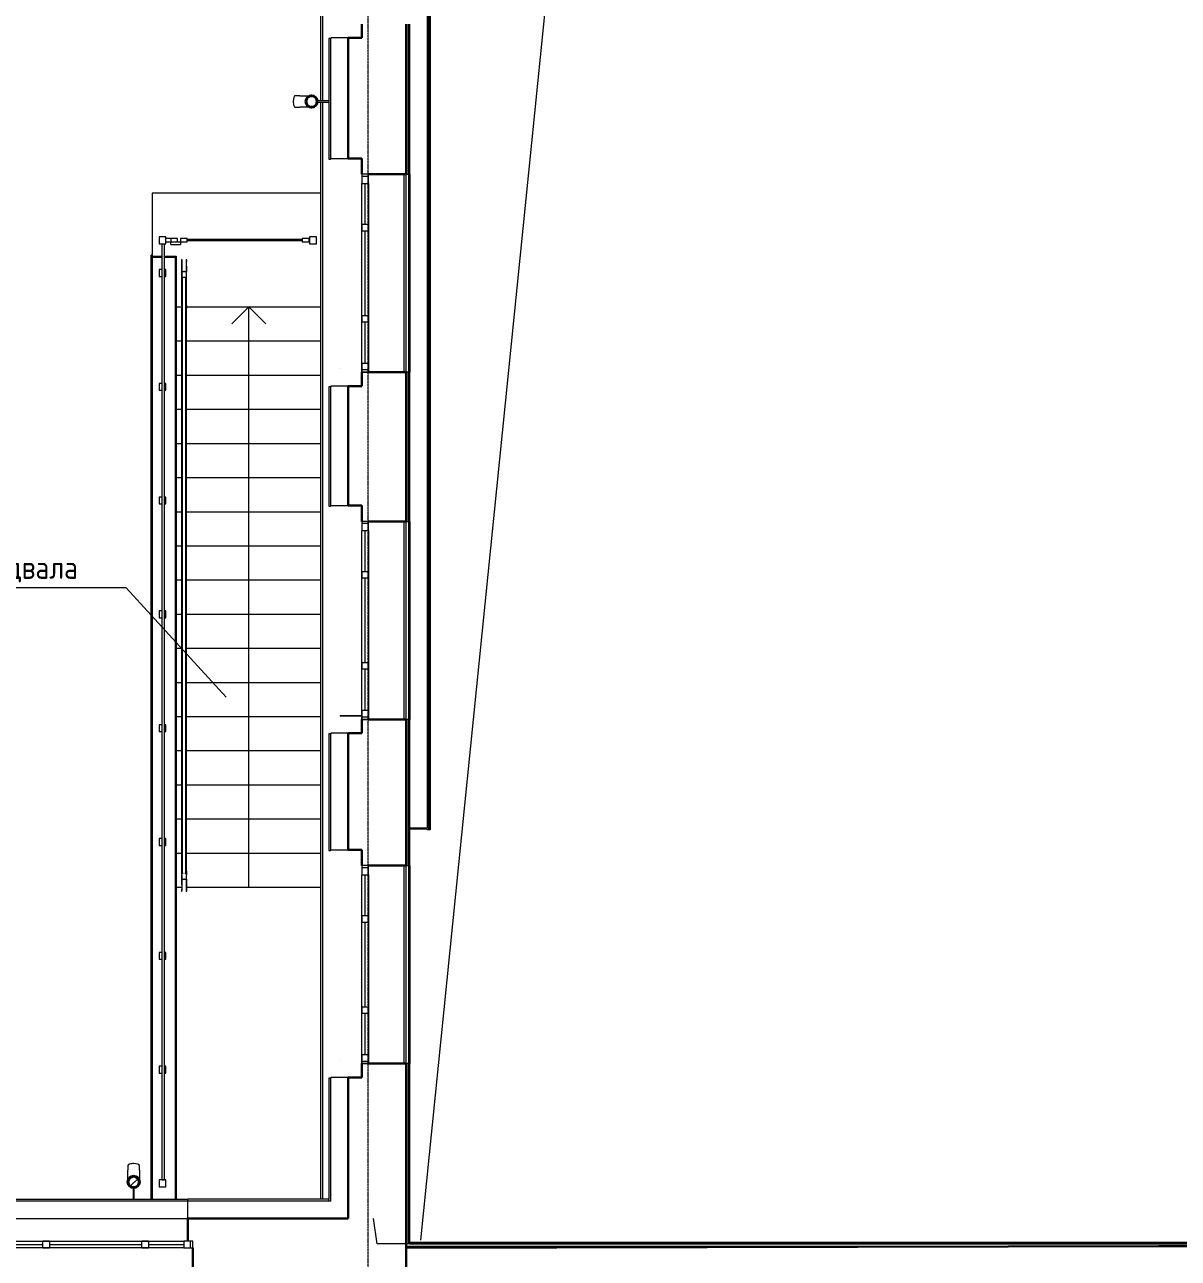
# Model space of a CAD drawing. Header units: millimetres. Extents: x -42533 to 645315, y 3457 to 82611.
# Drawn here: x 41780 to 51916, y 52737 to 63577 of the extents above; entities that cross this region are included whole.
import ezdxf

# ---------------------------------------------------------------- set-up
doc = ezdxf.new("R2010")
doc.units = ezdxf.units.MM
doc.linetypes.add('ADSK_Линия сетки', pattern=[25, 20, -2.5, 0, -2.5])
for name, color, linetype, lineweight in [('_ Окна', 7, 'Continuous', 9), ('Аннотация', 7, 'Continuous', 18), ('Лестницы', 7, 'Continuous', 9), ('Обобщенные модели', 7, 'Continuous', 18), ('Ограждение', 7, 'Continuous', 9), ('Окна', 7, 'Continuous', 9), ('Оси', 253, 'Continuous', 9), ('Перекрытие', 7, 'Continuous', 18), ('Стены внутренние', 7, 'Continuous', 18), ('Стены наружные', 7, 'Continuous', 18), ('Стены несущие', 7, 'Continuous', 30), ('Стены отделка', 7, 'Continuous', 30), ('Стены штриховка', 7, 'Continuous', 9), ('Стрелки вверх', 7, 'Continuous', 18), ('ШТРИХОВКА', 252, 'Continuous', 15)]:
    doc.layers.add(name, color=color, linetype=linetype, lineweight=lineweight)
doc.layers.add('Линии', color=7, linetype='Continuous', lineweight=9, true_color=0x00a600)
doc.styles.add('GOST Common_6', font='GOST_Common.ttf', dxfattribs={"width": 0.9, "height": 125})

# ---------------------------------------------------------------- blocks, each defined once
blk = doc.blocks.new('1 этаж')
at = {"layer": 'Обобщенные модели', "lineweight": 9}
h = blk.add_hatch(dxfattribs=at)
h.set_pattern_fill('FP_22', color=8, angle=90, style=0, pattern_type=2)
h.set_pattern_definition([(45, (557.2, 188.9), (-106.066, 106.066), [])])
h.paths.add_polyline_path([(18120.723, 30566.638), (18140.772, 30576.293), (18154.646, 30593.69), (18159.597, 30615.384), (18154.646, 30637.079), (18140.772, 30654.476), (18120.723, 30664.131), (18098.438, 30664.115), (18078.423, 30654.476), (18064.549, 30637.079), (18059.597, 30615.384), (18065.335, 30592.704), (18078.423, 30576.293), (18098.471, 30566.638)])
h = blk.add_hatch(dxfattribs=at)
h.set_pattern_fill('FP_27', color=8, style=0, pattern_type=2)
h.set_pattern_definition([(45, (557.2, 188.9), (-106.066, 106.066), [])])
h.paths.add_polyline_path([(16546.102, 21071.427), (16567.796, 21076.378), (16585.193, 21090.252), (16594.848, 21110.301), (16594.848, 21132.553), (16585.193, 21152.601), (16567.796, 21166.475), (16546.102, 21171.427), (16523.421, 21165.689), (16507.01, 21152.601), (16497.355, 21132.553), (16498.478, 21107.97), (16507.01, 21090.252), (16524.407, 21076.378), (16538.637, 21073.13)])
at = {"layer": '_ Окна', "color": 8, "lineweight": 18}
for p, q in [((18609.597, 29976.427), (18549.597, 29976.427)), ((18549.597, 29976.427), (18549.597, 29896.427)), ((18609.597, 29896.427), (18609.597, 29976.427)), ((18549.597, 29896.427), (18609.597, 29896.427)), ((18549.597, 29536.427), (18609.597, 29536.427)), ((18549.597, 29476.427), (18549.597, 29536.427)), ((18609.597, 29536.427), (18609.597, 29476.427)), ((18609.597, 29476.427), (18549.597, 29476.427)), ((18549.597, 28736.427), (18609.597, 28736.427)), ((18549.597, 28676.427), (18549.597, 28736.427)), ((18609.597, 28736.427), (18609.597, 28676.427)), ((18609.597, 28676.427), (18549.597, 28676.427)), ((18549.597, 28316.427), (18609.597, 28316.427)), ((18549.597, 28236.427), (18549.597, 28316.427)), ((18609.597, 28316.427), (18609.597, 28236.427)), ((18609.597, 28236.427), (18549.597, 28236.427)), ((18609.597, 26926.427), (18549.597, 26926.427)), ((18549.597, 26926.427), (18549.597, 26846.427)), ((18609.597, 26846.427), (18609.597, 26926.427)), ((18549.597, 26846.427), (18609.597, 26846.427)), ((18549.597, 26486.427), (18609.597, 26486.427)), ((18549.597, 26426.427), (18549.597, 26486.427)), ((18609.597, 26486.427), (18609.597, 26426.427)), ((18609.597, 26426.427), (18549.597, 26426.427)), ((18549.597, 25686.427), (18609.597, 25686.427)), ((18549.597, 25626.427), (18549.597, 25686.427)), ((18609.597, 25626.427), (18549.597, 25626.427)), ((18609.597, 25686.427), (18609.597, 25626.427)), ((18549.597, 25266.427), (18609.597, 25266.427)), ((18549.597, 25186.427), (18549.597, 25266.427)), ((18609.597, 25266.427), (18609.597, 25186.427)), ((18609.597, 25186.427), (18549.597, 25186.427)), ((18609.597, 23901.467), (18549.597, 23901.467)), ((18549.597, 23901.467), (18549.597, 23821.467)), ((18609.597, 23821.467), (18609.597, 23901.467)), ((18549.597, 23821.467), (18609.597, 23821.467)), ((18549.597, 23461.467), (18609.597, 23461.467)), ((18549.597, 23401.467), (18549.597, 23461.467)), ((18609.597, 23461.467), (18609.597, 23401.467)), ((18609.597, 23401.467), (18549.597, 23401.467)), ((18549.597, 22661.467), (18609.597, 22661.467)), ((18549.597, 22601.467), (18549.597, 22661.467)), ((18609.597, 22661.467), (18609.597, 22601.467)), ((18609.597, 22601.467), (18549.597, 22601.467)), ((18549.597, 22241.467), (18609.597, 22241.467)), ((18549.597, 22161.467), (18549.597, 22241.467)), ((18609.597, 22241.467), (18609.597, 22161.467)), ((18609.597, 22161.467), (18549.597, 22161.467)), ((15746.731, 20541.427), (15746.731, 20601.427)), ((15746.731, 20601.427), (15806.731, 20601.427)), ((15806.731, 20601.427), (15806.731, 20541.427)), ((16616.731, 20541.427), (16616.731, 20601.427)), ((16616.731, 20601.427), (16676.731, 20601.427)), ((16676.731, 20601.427), (16676.731, 20541.427)), ((16986.731, 20601.427), (16986.731, 20541.427)), ((17066.731, 20601.427), (16986.731, 20601.427)), ((17066.731, 20541.427), (17066.731, 20601.427)), ((15806.731, 20541.427), (15746.731, 20541.427)), ((16676.731, 20541.427), (16616.731, 20541.427)), ((16986.731, 20541.427), (17066.731, 20541.427))]:
    blk.add_line(p, q, dxfattribs=at)
at = {"layer": '_ Окна', "color": 8}
for p, q in [((18609.597, 29956.427), (18549.597, 29956.427)), ((18579.597, 29536.427), (18579.597, 29896.427)), ((18579.597, 28736.427), (18579.597, 29476.427)), ((18579.597, 28316.427), (18579.597, 28676.427)), ((18609.597, 28256.427), (18549.597, 28256.427)), ((18609.597, 26906.427), (18549.597, 26906.427)), ((18579.597, 26486.427), (18579.597, 26846.427)), ((18579.597, 25686.427), (18579.597, 26426.427)), ((18579.597, 25266.427), (18579.597, 25626.427)), ((18609.597, 25206.427), (18549.597, 25206.427)), ((18609.597, 23881.467), (18549.597, 23881.467)), ((18579.597, 23461.467), (18579.597, 23821.467)), ((18579.597, 22661.467), (18579.597, 23401.467)), ((18579.597, 22241.467), (18579.597, 22601.467)), ((18609.597, 22181.467), (18549.597, 22181.467)), ((17046.731, 20541.427), (17046.731, 20601.427)), ((15436.731, 20571.427), (15746.731, 20571.427)), ((15806.731, 20571.427), (16616.731, 20571.427)), ((16676.731, 20571.427), (16986.731, 20571.427))]:
    blk.add_line(p, q, dxfattribs=at)
at = {"layer": 'Аннотация', "color": 8, "lineweight": 9}
for p, q in [((16078.507, 26342.176), (15149.49, 26342.176)), ((16478.895, 26342.176), (16078.507, 26342.176)), ((17358.553, 25381.123), (16478.895, 26342.176))]:
    blk.add_line(p, q, dxfattribs=at)
at = {"layer": 'Лестницы', "color": 8}
for p, q in [((16919.597, 28811.427), (16969.978, 28811.427)), ((17009.217, 28811.427), (18189.597, 28811.427)), ((16919.597, 28511.427), (16969.597, 28511.427)), ((16919.597, 28511.427), (16969.597, 28511.427)), ((17009.597, 28511.427), (18189.597, 28511.427)), ((17009.597, 28511.427), (18189.597, 28511.427)), ((16919.597, 28211.427), (16969.597, 28211.427)), ((16919.597, 28211.427), (16969.597, 28211.427)), ((17009.597, 28211.427), (18189.597, 28211.427)), ((17009.597, 28211.427), (18189.597, 28211.427)), ((16919.597, 27911.427), (16969.597, 27911.427)), ((16919.597, 27911.427), (16969.597, 27911.427)), ((17009.597, 27911.427), (18189.597, 27911.427)), ((17009.597, 27911.427), (18189.597, 27911.427)), ((16919.597, 27611.427), (16969.597, 27611.427)), ((16919.597, 27611.427), (16969.597, 27611.427)), ((17009.597, 27611.427), (18189.597, 27611.427)), ((17009.597, 27611.427), (18189.597, 27611.427)), ((16919.597, 27311.427), (16969.597, 27311.427)), ((16919.597, 27311.427), (16969.597, 27311.427)), ((17009.597, 27311.427), (18189.597, 27311.427)), ((17009.597, 27311.427), (18189.597, 27311.427)), ((16919.597, 27011.427), (16969.597, 27011.427)), ((16919.597, 27011.427), (16969.597, 27011.427)), ((17009.597, 27011.427), (18189.597, 27011.427)), ((17009.597, 27011.427), (18189.597, 27011.427)), ((16919.597, 26711.427), (16969.597, 26711.427)), ((16919.597, 26711.427), (16969.597, 26711.427)), ((17009.597, 26711.427), (18189.597, 26711.427)), ((17009.597, 26711.427), (18189.597, 26711.427)), ((16919.597, 26411.427), (16969.597, 26411.427)), ((16919.597, 26411.427), (16969.597, 26411.427)), ((17009.597, 26411.427), (18189.597, 26411.427)), ((17009.597, 26411.427), (18189.597, 26411.427)), ((16919.597, 26111.427), (16969.597, 26111.427)), ((16919.597, 26111.427), (16969.597, 26111.427)), ((17009.597, 26111.427), (18189.597, 26111.427)), ((17009.597, 26111.427), (18189.597, 26111.427)), ((16919.597, 25811.427), (16969.597, 25811.427)), ((16919.597, 25811.427), (16969.597, 25811.427)), ((17009.597, 25811.427), (18189.597, 25811.427)), ((17009.597, 25811.427), (18189.597, 25811.427)), ((16919.597, 25511.427), (16969.597, 25511.427)), ((16919.597, 25511.427), (16969.597, 25511.427)), ((17009.597, 25511.427), (18189.597, 25511.427)), ((17009.597, 25511.427), (18189.597, 25511.427)), ((16919.597, 25211.427), (16969.597, 25211.427)), ((16919.597, 25211.427), (16969.597, 25211.427)), ((17009.597, 25211.427), (18189.597, 25211.427)), ((17009.597, 25211.427), (18189.597, 25211.427)), ((16919.597, 24911.427), (16969.597, 24911.427)), ((16919.597, 24911.427), (16969.597, 24911.427)), ((17009.597, 24911.427), (18189.597, 24911.427)), ((17009.597, 24911.427), (18189.597, 24911.427)), ((16919.597, 24611.427), (16969.597, 24611.427)), ((16919.597, 24611.427), (16969.597, 24611.427)), ((17009.597, 24611.427), (18189.597, 24611.427)), ((17009.597, 24611.427), (18189.597, 24611.427)), ((16919.597, 24311.427), (16969.597, 24311.427)), ((16919.597, 24311.427), (16969.597, 24311.427)), ((17009.597, 24311.427), (18189.597, 24311.427)), ((17009.597, 24311.427), (18189.597, 24311.427)), ((16919.597, 24011.427), (16969.597, 24011.427)), ((16919.597, 24011.427), (16969.597, 24011.427)), ((17009.597, 24011.427), (18189.597, 24011.427)), ((17009.597, 24011.427), (18189.597, 24011.427)), ((16919.597, 23711.427), (16969.626, 23711.427)), ((16919.597, 23711.427), (16969.626, 23711.427)), ((17009.567, 23711.427), (18189.597, 23711.427)), ((17009.567, 23711.427), (18189.597, 23711.427))]:
    blk.add_line(p, q, dxfattribs=at)
at = {"layer": 'Линии', "color": 8}
blk.add_line((19067.998, 20608.845), (21076.787, 40466.788), dxfattribs=at)
at = {"layer": 'Обобщенные модели', "color": 8}
for p, q in [((18005.95, 30665.384), (17963.446, 30665.384)), ((18259.597, 30620.384), (18160.456, 30620.384)), ((18160.456, 30610.384), (18259.597, 30610.384)), ((17963.446, 30565.384), (18005.95, 30565.384)), ((16496.102, 21267.578), (16496.102, 21225.074)), ((16596.102, 21225.074), (16596.102, 21267.578)), ((16541.102, 21070.568), (16541.102, 20971.427)), ((16551.102, 20971.427), (16551.102, 21070.568))]:
    blk.add_line(p, q, dxfattribs=at)
at = {"layer": 'Обобщенные модели', "color": 8, "flags": 128}
for points in [[(18005.95, 30665.384), (18011.618, 30665.384), (18017.202, 30665.384), (18022.695, 30665.384), (18028.086, 30665.384), (18033.368, 30665.384), (18038.532, 30665.384), (18043.569, 30665.384), (18048.472, 30665.384), (18053.234, 30665.384), (18057.845, 30665.384), (18062.299, 30665.384), (18066.589, 30665.384), (18070.707, 30665.384), (18074.648, 30665.384), (18078.405, 30665.384), (18081.972, 30665.384), (18085.343, 30665.384), (18088.512, 30665.384), (18091.476, 30665.384), (18094.228, 30665.384), (18096.581, 30665.384)], [(18096.581, 30565.384), (18095.31, 30565.384), (18092.647, 30565.384), (18089.77, 30565.384), (18086.686, 30565.384), (18083.398, 30565.384), (18079.912, 30565.384), (18076.233, 30565.384), (18072.368, 30565.384), (18068.323, 30565.384), (18064.103, 30565.384), (18059.717, 30565.384), (18055.17, 30565.384), (18050.47, 30565.384), (18045.625, 30565.384), (18040.643, 30565.384), (18035.53, 30565.384), (18030.297, 30565.384), (18024.95, 30565.384), (18019.498, 30565.384), (18013.951, 30565.384), (18008.317, 30565.384), (18005.95, 30565.384)], [(16496.102, 21134.444), (16496.102, 21135.714), (16496.102, 21138.378), (16496.102, 21141.254), (16496.102, 21144.338), (16496.102, 21147.626), (16496.102, 21151.112), (16496.102, 21154.791), (16496.102, 21158.656), (16496.102, 21162.701), (16496.102, 21166.921), (16496.102, 21171.307), (16496.102, 21175.854), (16496.102, 21180.554), (16496.102, 21185.399), (16496.102, 21190.381), (16496.102, 21195.494), (16496.102, 21200.727), (16496.102, 21206.074), (16496.102, 21211.526), (16496.102, 21217.073), (16496.102, 21222.707), (16496.102, 21225.074)], [(16596.102, 21225.074), (16596.102, 21219.406), (16596.102, 21213.822), (16596.102, 21208.33), (16596.102, 21202.938), (16596.102, 21197.656), (16596.102, 21192.492), (16596.102, 21187.455), (16596.102, 21182.552), (16596.102, 21177.791), (16596.102, 21173.179), (16596.102, 21168.725), (16596.102, 21164.436), (16596.102, 21160.317), (16596.102, 21156.376), (16596.102, 21152.619), (16596.102, 21149.053), (16596.102, 21145.682), (16596.102, 21142.512), (16596.102, 21139.548), (16596.102, 21136.796), (16596.102, 21134.444)]]:
    blk.add_lwpolyline(points, dxfattribs=at)
at = {"layer": 'Обобщенные модели', "color": 8}
for centre, start, end in [((18109.597, 30615.384), 0, 180), ((18109.597, 30615.384), 180, 0), ((16546.102, 21121.427), 90, 270), ((16546.102, 21121.427), 270, 90)]:
    blk.add_arc(centre, 52, start, end, dxfattribs=at)
at = {"layer": 'Обобщенные модели', "color": 8, "lineweight": 40}
for centre, start, end in [((18109.597, 30615.384), 0, 180), ((18109.597, 30615.384), 180, 0), ((16546.102, 21121.427), 90, 270), ((16546.102, 21121.427), 270, 90)]:
    blk.add_arc(centre, 50, start, end, dxfattribs=at)
at = {"layer": 'Обобщенные модели', "color": 8}
for centre, major_axis, start_param, end_param in [((17963.446, 30615.384), (0, -50), 3.141592654, 4.71238898), ((17963.446, 30615.384), (0, -50), 4.71238898, 6.283185307), ((16546.102, 21267.578), (-50, 0), 4.71238898, 6.283185307), ((16546.102, 21267.578), (-50, 0), 3.141592654, 4.71238898)]:
    blk.add_ellipse(centre, major_axis=major_axis, ratio=0.309016994, start_param=start_param, end_param=end_param, dxfattribs=at)
at = {"layer": 'Ограждение', "color": 8}
for p, q in [((16829.597, 29425.077), (16769.597, 29425.077)), ((16769.597, 29425.077), (16769.597, 29365.077)), ((16829.597, 29365.077), (16829.597, 29425.077)), ((16829.597, 29382.615), (16829.597, 29412.615)), ((16872.115, 29412.615), (16829.597, 29412.615)), ((16829.597, 29382.615), (16872.115, 29382.615)), ((16872.115, 29412.615), (16872.115, 29382.615)), ((16932.115, 29412.615), (16872.115, 29412.615)), ((16872.115, 29412.615), (16872.115, 29382.615)), ((16872.115, 29359.445), (16872.115, 29382.615)), ((16872.115, 29382.615), (16932.115, 29382.615)), ((16932.115, 29382.615), (16932.115, 29412.615)), ((16932.115, 29382.732), (16957.115, 29382.732)), ((17017.115, 29412.615), (16957.115, 29412.615)), ((16957.115, 29412.615), (16957.115, 29382.615)), ((16957.115, 29382.615), (16957.115, 29359.445)), ((16957.115, 29382.615), (17017.115, 29382.615)), ((17017.115, 29382.615), (17017.115, 29412.615)), ((17017.115, 29406.143), (18027.115, 29406.143)), ((17017.115, 29390.143), (17017.115, 29406.143)), ((18027.115, 29390.143), (17017.115, 29390.143)), ((18087.115, 29412.615), (18027.115, 29412.615)), ((18027.115, 29412.615), (18027.115, 29382.615)), ((18027.115, 29390.143), (18027.115, 29406.143)), ((18027.115, 29382.615), (18087.115, 29382.615)), ((18087.115, 29382.615), (18087.115, 29412.615)), ((18152.115, 29425.077), (18092.115, 29425.077)), ((18092.115, 29425.077), (18092.115, 29365.077)), ((18152.115, 29365.077), (18152.115, 29425.077)), ((16769.597, 29365.077), (16829.597, 29365.077)), ((16797.99, 21138.808), (16797.99, 29365.077)), ((16797.99, 29365.077), (16813.99, 29365.077)), ((16813.99, 29365.077), (16813.99, 21138.808)), ((16872.115, 29359.445), (16957.115, 29359.445)), ((18092.115, 29365.077), (18152.115, 29365.077)), ((16797.99, 29138.808), (16769.597, 29138.808)), ((16769.597, 29138.808), (16769.597, 29078.808)), ((16769.597, 29078.808), (16797.99, 29078.808)), ((16829.597, 29138.808), (16813.99, 29138.808)), ((16813.99, 29078.808), (16829.597, 29078.808)), ((16829.597, 29078.808), (16829.597, 29138.808)), ((16969.597, 29131.427), (16969.597, 29121.427)), ((16969.597, 29121.427), (16969.597, 29131.427)), ((16969.597, 29121.427), (16969.597, 29071.427)), ((16969.597, 29121.427), (17009.597, 29121.427)), ((16969.597, 28823.437), (16969.597, 29121.427)), ((16969.597, 29071.427), (16969.597, 28823.437)), ((16974.597, 29071.427), (17004.597, 29071.427)), ((16974.597, 28811.427), (16974.597, 29071.427)), ((16991.934, 29121.427), (16987.261, 29121.427)), ((16987.261, 29121.427), (16989.597, 29121.427)), ((16989.597, 29121.427), (16991.934, 29121.427)), ((17004.597, 28811.427), (17004.597, 29071.427)), ((17009.597, 29121.427), (17009.597, 29131.427)), ((17009.597, 29121.427), (17009.597, 29131.427)), ((17009.597, 29071.427), (17009.597, 29121.427)), ((17009.597, 28823.437), (17009.597, 29121.427)), ((17009.597, 28823.437), (17009.597, 29071.427)), ((16969.597, 28823.437), (16969.597, 28800.727)), ((16969.597, 28823.437), (16969.597, 28809.746)), ((16969.597, 28809.811), (16969.597, 23851.21)), ((16969.597, 23842.126), (16969.597, 28800.727)), ((16974.597, 23831.427), (16974.597, 28811.427)), ((17004.597, 23831.427), (17004.597, 28811.427)), ((17009.597, 28823.437), (17009.597, 28800.727)), ((17009.597, 28823.437), (17009.597, 28809.746)), ((17009.597, 23851.21), (17009.597, 28809.811)), ((17009.597, 23842.126), (17009.597, 28800.727)), ((16797.99, 28138.808), (16769.597, 28138.808)), ((16769.597, 28138.808), (16769.597, 28078.808)), ((16769.597, 28078.808), (16797.99, 28078.808)), ((16829.597, 28138.808), (16813.99, 28138.808)), ((16813.99, 28078.808), (16829.597, 28078.808)), ((16829.597, 28078.808), (16829.597, 28138.808)), ((16797.99, 27138.808), (16769.597, 27138.808)), ((16769.597, 27138.808), (16769.597, 27078.808)), ((16829.597, 27138.808), (16813.99, 27138.808)), ((16829.597, 27078.808), (16829.597, 27138.808)), ((16769.597, 27078.808), (16797.99, 27078.808)), ((16813.99, 27078.808), (16829.597, 27078.808)), ((16797.99, 26138.808), (16769.597, 26138.808)), ((16769.597, 26138.808), (16769.597, 26078.808)), ((16829.597, 26138.808), (16813.99, 26138.808)), ((16829.597, 26078.808), (16829.597, 26138.808)), ((16769.597, 26078.808), (16797.99, 26078.808)), ((16813.99, 26078.808), (16829.597, 26078.808)), ((16797.99, 25138.808), (16769.597, 25138.808)), ((16769.597, 25138.808), (16769.597, 25078.808)), ((16769.597, 25078.808), (16797.99, 25078.808)), ((16829.597, 25138.808), (16813.99, 25138.808)), ((16813.99, 25078.808), (16829.597, 25078.808)), ((16829.597, 25078.808), (16829.597, 25138.808)), ((16797.99, 24138.808), (16769.597, 24138.808)), ((16769.597, 24138.808), (16769.597, 24078.808)), ((16769.597, 24078.808), (16797.99, 24078.808)), ((16829.597, 24138.808), (16813.99, 24138.808)), ((16813.99, 24078.808), (16829.597, 24078.808)), ((16829.597, 24078.808), (16829.597, 24138.808)), ((16969.597, 23819.417), (16969.597, 23842.126)), ((16969.597, 23819.417), (16969.597, 23781.427)), ((16969.597, 23781.427), (16969.597, 23819.417)), ((16969.597, 23781.427), (17009.597, 23781.427)), ((16969.597, 23781.427), (16969.597, 23771.427)), ((16969.597, 23771.427), (16969.597, 23781.427)), ((16982.073, 23831.427), (16974.597, 23831.427)), ((16987.261, 23781.427), (16991.934, 23781.427)), ((16989.597, 23781.427), (16987.261, 23781.427)), ((16991.934, 23781.427), (16989.597, 23781.427)), ((17004.597, 23831.427), (16996.86, 23831.427)), ((17009.597, 23819.417), (17009.597, 23842.126)), ((17009.597, 23781.427), (17009.597, 23819.417)), ((17009.597, 23781.427), (17009.597, 23819.417)), ((17009.597, 23771.427), (17009.597, 23781.427)), ((17009.597, 23771.427), (17009.597, 23781.427)), ((16797.99, 23138.808), (16769.597, 23138.808)), ((16769.597, 23138.808), (16769.597, 23078.808)), ((16829.597, 23138.808), (16813.99, 23138.808)), ((16829.597, 23078.808), (16829.597, 23138.808)), ((16769.597, 23078.808), (16797.99, 23078.808)), ((16813.99, 23078.808), (16829.597, 23078.808)), ((16797.99, 22138.808), (16769.597, 22138.808)), ((16769.597, 22138.808), (16769.597, 22078.808)), ((16829.597, 22138.808), (16813.99, 22138.808)), ((16829.597, 22078.808), (16829.597, 22138.808)), ((16769.597, 22078.808), (16797.99, 22078.808)), ((16813.99, 22078.808), (16829.597, 22078.808)), ((16829.597, 21138.808), (16769.597, 21138.808)), ((16769.597, 21138.808), (16769.597, 21078.808)), ((16797.99, 21138.808), (16813.99, 21138.808)), ((16829.597, 21078.808), (16829.597, 21138.808)), ((16769.597, 21078.808), (16829.597, 21078.808))]:
    blk.add_line(p, q, dxfattribs=at)
at = {"layer": 'Ограждение', "color": 8, "flags": 128}
for points in [[(16969.597, 29221.427), (16969.613, 29222.227), (16969.661, 29223.025), (16969.741, 29223.821), (16969.853, 29224.613), (16969.996, 29225.4), (16970.171, 29226.181), (16970.376, 29226.954), (16970.613, 29227.718), (16970.879, 29228.472), (16971.176, 29229.215), (16971.502, 29229.946), (16971.858, 29230.662)], [(16969.597, 29221.427), (16969.597, 29221.347), (16969.597, 29221.107), (16969.597, 29220.708), (16969.597, 29220.149), (16969.597, 29219.433), (16969.597, 29218.561), (16969.597, 29217.532), (16969.597, 29216.35), (16969.597, 29215.016), (16969.597, 29213.533), (16969.597, 29211.902), (16969.597, 29210.126), (16969.597, 29208.209), (16969.597, 29206.152), (16969.597, 29203.96), (16969.597, 29201.636), (16969.597, 29199.184), (16969.597, 29196.607), (16969.597, 29193.91), (16969.597, 29191.097), (16969.597, 29188.173), (16969.597, 29185.142), (16969.597, 29182.009), (16969.597, 29178.779), (16969.597, 29175.457), (16969.597, 29172.049), (16969.597, 29168.56), (16969.597, 29164.995), (16969.597, 29161.361), (16969.597, 29157.663), (16969.597, 29153.906), (16969.597, 29150.098), (16969.597, 29146.244), (16969.597, 29142.351), (16969.597, 29138.423), (16969.597, 29134.469), (16969.597, 29130.494), (16969.597, 29126.504), (16969.597, 29122.506), (16969.597, 29121.427)], [(16969.597, 29121.427), (16969.597, 29125.426), (16969.597, 29129.418), (16969.597, 29133.398), (16969.597, 29137.359), (16969.597, 29141.294), (16969.597, 29145.197), (16969.597, 29149.062), (16969.597, 29152.883), (16969.597, 29156.654), (16969.597, 29160.369), (16969.597, 29164.021), (16969.597, 29167.605), (16969.597, 29171.115), (16969.597, 29174.545), (16969.597, 29177.891), (16969.597, 29181.146), (16969.597, 29184.306), (16969.597, 29187.365), (16969.597, 29190.319), (16969.597, 29193.162), (16969.597, 29195.891), (16969.597, 29198.501), (16969.597, 29200.987), (16969.597, 29203.346), (16969.597, 29205.574), (16969.597, 29207.667), (16969.597, 29209.623), (16969.597, 29211.437), (16969.597, 29213.107), (16969.597, 29214.631), (16969.597, 29216.005), (16969.597, 29217.228), (16969.597, 29218.298), (16969.597, 29219.213), (16969.597, 29219.972), (16969.597, 29220.573), (16969.597, 29221.015), (16969.597, 29221.298), (16969.597, 29221.421), (16969.597, 29221.427)], [(17007.599, 29230.14), (17007.933, 29229.414), (17008.238, 29228.674), (17008.513, 29227.923), (17008.758, 29227.161)], [(17009.306, 29224.826), (17009.427, 29224.035), (17009.515, 29223.24), (17009.572, 29222.442), (17009.596, 29221.643), (17009.597, 29221.427)], [(17009.597, 29121.427), (17009.597, 29125.426), (17009.597, 29129.418), (17009.597, 29133.398), (17009.597, 29137.359), (17009.597, 29141.294), (17009.597, 29145.197), (17009.597, 29149.062), (17009.597, 29152.883), (17009.597, 29156.654), (17009.597, 29160.369), (17009.597, 29164.021), (17009.597, 29167.605), (17009.597, 29171.115), (17009.597, 29174.545), (17009.597, 29177.891), (17009.597, 29181.146), (17009.597, 29184.306), (17009.597, 29187.365), (17009.597, 29190.319), (17009.597, 29193.162), (17009.597, 29195.891), (17009.597, 29198.501), (17009.597, 29200.987), (17009.597, 29203.346), (17009.597, 29205.574), (17009.597, 29207.667), (17009.597, 29209.623), (17009.597, 29211.437), (17009.597, 29213.107), (17009.597, 29214.631), (17009.597, 29216.005), (17009.597, 29217.228), (17009.597, 29218.298), (17009.597, 29219.213), (17009.597, 29219.972), (17009.597, 29220.573), (17009.597, 29221.015), (17009.597, 29221.298), (17009.597, 29221.421), (17009.597, 29221.427)], [(17009.597, 29221.427), (17009.597, 29221.347), (17009.597, 29221.107), (17009.597, 29220.708), (17009.597, 29220.149), (17009.597, 29219.433), (17009.597, 29218.561), (17009.597, 29217.532), (17009.597, 29216.35), (17009.597, 29215.016), (17009.597, 29213.533), (17009.597, 29211.902), (17009.597, 29210.126), (17009.597, 29208.914)], [(17009.597, 29170.042), (17009.597, 29168.56), (17009.597, 29164.995), (17009.597, 29161.361), (17009.597, 29157.663), (17009.597, 29153.906), (17009.597, 29150.098), (17009.597, 29146.244), (17009.597, 29142.351), (17009.597, 29138.423), (17009.597, 29134.469), (17009.597, 29130.494), (17009.597, 29126.504), (17009.597, 29122.506)], [(16969.597, 28823.437), (16969.597, 28822.237), (16969.597, 28821.039), (16969.597, 28819.845), (16969.597, 28818.657), (16969.597, 28817.476), (16969.597, 28816.305), (16969.597, 28815.146), (16969.597, 28814), (16969.597, 28812.868), (16969.597, 28811.754), (16969.597, 28810.658), (16969.597, 28809.811)], [(16969.597, 28823.437), (16969.597, 28822.237), (16969.597, 28821.039), (16969.597, 28819.845), (16969.597, 28818.657), (16969.597, 28817.476), (16969.597, 28816.305)], [(16969.597, 28814), (16969.597, 28812.868), (16969.597, 28811.754), (16969.597, 28810.658), (16969.597, 28809.811)], [(17009.597, 28809.811), (17009.597, 28810.891), (17009.597, 28811.99), (17009.597, 28813.108), (17009.597, 28814.243), (17009.597, 28815.392), (17009.597, 28816.555), (17009.597, 28817.728), (17009.597, 28818.91), (17009.597, 28820.1), (17009.597, 28821.295), (17009.597, 28822.493), (17009.597, 28823.437)], [(17009.597, 28816.555), (17009.597, 28817.728), (17009.597, 28818.91), (17009.597, 28820.1), (17009.597, 28821.295), (17009.597, 28822.493), (17009.597, 28823.437)], [(17009.597, 28809.811), (17009.597, 28810.891), (17009.597, 28811.99), (17009.597, 28813.108), (17009.597, 28814.243)], [(16969.597, 23819.417), (16969.597, 23822.216), (16969.597, 23825.011), (16969.597, 23827.797), (16969.597, 23830.569), (16969.597, 23833.324), (16969.597, 23836.056), (16969.597, 23838.762), (16969.597, 23841.437), (16969.597, 23844.076), (16969.597, 23846.676), (16969.597, 23849.233), (16969.597, 23851.21)], [(17009.597, 23851.21), (17009.597, 23848.691), (17009.597, 23846.125), (17009.597, 23843.516), (17009.597, 23840.868), (17009.597, 23838.187), (17009.597, 23835.475), (17009.597, 23832.737), (17009.597, 23829.979), (17009.597, 23827.203), (17009.597, 23824.415), (17009.597, 23821.619), (17009.597, 23819.417)], [(16969.597, 23781.427), (16969.597, 23777.428), (16969.597, 23773.435), (16969.597, 23769.456), (16969.597, 23765.495), (16969.597, 23761.56), (16969.597, 23757.656), (16969.597, 23753.791), (16969.597, 23749.97), (16969.597, 23746.199), (16969.597, 23742.485), (16969.597, 23738.833), (16969.597, 23735.249), (16969.597, 23731.739), (16969.597, 23728.308), (16969.597, 23724.963), (16969.597, 23721.707), (16969.597, 23718.547), (16969.597, 23715.488), (16969.597, 23712.535), (16969.597, 23709.691), (16969.597, 23706.962), (16969.597, 23704.353), (16969.597, 23701.867), (16969.597, 23699.508), (16969.597, 23697.28), (16969.597, 23695.186), (16969.597, 23693.231), (16969.597, 23691.417), (16969.597, 23689.746), (16969.597, 23688.223), (16969.597, 23686.848), (16969.597, 23685.625), (16969.597, 23684.555), (16969.597, 23683.64), (16969.597, 23682.882), (16969.597, 23682.281), (16969.597, 23681.839), (16969.597, 23681.556), (16969.597, 23681.433), (16969.597, 23681.427)], [(16969.597, 23732.811), (16969.597, 23734.294), (16969.597, 23737.859), (16969.597, 23741.493), (16969.597, 23745.191), (16969.597, 23748.947), (16969.597, 23752.755), (16969.597, 23756.609), (16969.597, 23760.503), (16969.597, 23764.43), (16969.597, 23768.384), (16969.597, 23772.36), (16969.597, 23776.349), (16969.597, 23780.347)], [(17009.597, 23681.427), (17009.597, 23681.507), (17009.597, 23681.747), (17009.597, 23682.146), (17009.597, 23682.704), (17009.597, 23683.42), (17009.597, 23684.293), (17009.597, 23685.321), (17009.597, 23686.503), (17009.597, 23687.837), (17009.597, 23689.321), (17009.597, 23690.952), (17009.597, 23692.727), (17009.597, 23694.645), (17009.597, 23696.701), (17009.597, 23698.893), (17009.597, 23701.217), (17009.597, 23703.669), (17009.597, 23706.246), (17009.597, 23708.943), (17009.597, 23711.756), (17009.597, 23714.68), (17009.597, 23717.712), (17009.597, 23720.845), (17009.597, 23724.075), (17009.597, 23727.397), (17009.597, 23730.805), (17009.597, 23734.294), (17009.597, 23737.859), (17009.597, 23741.493), (17009.597, 23745.191), (17009.597, 23748.947), (17009.597, 23752.755), (17009.597, 23756.609), (17009.597, 23760.503), (17009.597, 23764.43), (17009.597, 23768.384), (17009.597, 23772.36), (17009.597, 23776.349), (17009.597, 23780.347), (17009.597, 23781.427)], [(17009.597, 23781.427), (17009.597, 23777.428), (17009.597, 23773.435), (17009.597, 23769.456), (17009.597, 23765.495), (17009.597, 23761.56), (17009.597, 23757.656), (17009.597, 23753.791), (17009.597, 23749.97), (17009.597, 23746.199), (17009.597, 23742.485), (17009.597, 23738.833), (17009.597, 23735.249), (17009.597, 23731.739), (17009.597, 23728.308), (17009.597, 23724.963), (17009.597, 23721.707), (17009.597, 23718.547), (17009.597, 23715.488), (17009.597, 23712.535), (17009.597, 23709.691), (17009.597, 23706.962), (17009.597, 23704.353), (17009.597, 23701.867), (17009.597, 23699.508), (17009.597, 23697.28), (17009.597, 23695.186), (17009.597, 23693.231), (17009.597, 23691.417), (17009.597, 23689.746), (17009.597, 23688.223), (17009.597, 23686.848), (17009.597, 23685.625), (17009.597, 23684.555), (17009.597, 23683.64), (17009.597, 23682.882), (17009.597, 23682.281), (17009.597, 23681.839), (17009.597, 23681.556), (17009.597, 23681.433), (17009.597, 23681.427)], [(16969.597, 23681.427), (16969.597, 23681.507), (16969.597, 23681.747), (16969.597, 23682.146), (16969.597, 23682.704), (16969.597, 23683.42), (16969.597, 23684.293), (16969.597, 23685.321), (16969.597, 23686.503), (16969.597, 23687.837), (16969.597, 23689.321), (16969.597, 23690.952), (16969.597, 23692.727), (16969.597, 23693.94)], [(16969.888, 23678.027), (16969.768, 23678.818), (16969.68, 23679.613), (16969.623, 23680.411), (16969.599, 23681.211), (16969.597, 23681.427)], [(16971.595, 23672.713), (16971.261, 23673.44), (16970.957, 23674.18), (16970.682, 23674.931), (16970.437, 23675.692)], [(17009.597, 23681.427), (17009.581, 23680.627), (17009.533, 23679.828), (17009.454, 23679.033), (17009.342, 23678.24), (17009.199, 23677.453), (17009.024, 23676.673), (17008.819, 23675.9), (17008.582, 23675.135), (17008.315, 23674.381), (17008.019, 23673.638), (17007.692, 23672.908), (17007.337, 23672.191)]]:
    blk.add_lwpolyline(points, dxfattribs=at)
at = {"layer": 'Окна', "color": 8}
for p, q in [((18549.597, 29976.427), (18549.597, 29896.427)), ((18609.597, 29976.427), (18549.597, 29976.427)), ((18609.597, 29896.427), (18609.597, 29976.427)), ((18549.597, 29536.427), (18549.597, 29896.427)), ((18609.597, 29896.427), (18609.597, 29536.427)), ((18549.597, 29536.427), (18549.597, 29476.427)), ((18609.597, 29476.427), (18609.597, 29536.427)), ((18549.597, 28736.427), (18549.597, 29476.427)), ((18609.597, 29476.427), (18609.597, 28736.427)), ((18549.597, 28736.427), (18549.597, 28676.427)), ((18609.597, 28676.427), (18609.597, 28736.427)), ((18549.597, 28316.427), (18549.597, 28676.427)), ((18609.597, 28676.427), (18609.597, 28316.427)), ((18549.597, 28316.427), (18549.597, 28236.427)), ((18609.597, 28236.427), (18609.597, 28316.427)), ((18549.597, 28236.427), (18609.597, 28236.427)), ((18549.597, 26926.427), (18549.597, 26846.427)), ((18609.597, 26926.427), (18549.597, 26926.427)), ((18609.597, 26846.427), (18609.597, 26926.427)), ((18549.597, 26486.427), (18549.597, 26846.427)), ((18609.597, 26846.427), (18609.597, 26486.427)), ((18549.597, 26486.427), (18549.597, 26426.427)), ((18609.597, 26426.427), (18609.597, 26486.427)), ((18549.597, 25686.427), (18549.597, 26426.427)), ((18609.597, 26426.427), (18609.597, 25686.427)), ((18549.597, 25686.427), (18549.597, 25626.427)), ((18549.597, 25266.427), (18549.597, 25626.427)), ((18609.597, 25626.427), (18609.597, 25686.427)), ((18609.597, 25626.427), (18609.597, 25266.427)), ((18549.597, 25266.427), (18549.597, 25186.427)), ((18609.597, 25186.427), (18609.597, 25266.427)), ((18549.597, 25186.427), (18609.597, 25186.427)), ((18549.597, 23901.467), (18549.597, 23821.467)), ((18609.597, 23901.467), (18549.597, 23901.467)), ((18609.597, 23821.467), (18609.597, 23901.467)), ((18549.597, 23461.467), (18549.597, 23821.467)), ((18609.597, 23821.467), (18609.597, 23461.467)), ((18549.597, 23461.467), (18549.597, 23401.467)), ((18609.597, 23401.467), (18609.597, 23461.467)), ((18549.597, 22661.467), (18549.597, 23401.467)), ((18609.597, 23401.467), (18609.597, 22661.467)), ((18549.597, 22661.467), (18549.597, 22601.467)), ((18609.597, 22601.467), (18609.597, 22661.467)), ((18549.597, 22241.467), (18549.597, 22601.467)), ((18609.597, 22601.467), (18609.597, 22241.467)), ((18549.597, 22241.467), (18549.597, 22161.467)), ((18609.597, 22161.467), (18609.597, 22241.467)), ((18549.597, 22161.467), (18609.597, 22161.467)), ((15436.731, 20601.427), (15746.731, 20601.427)), ((15806.731, 20601.427), (15746.731, 20601.427)), ((15806.731, 20601.427), (16616.731, 20601.427)), ((16676.731, 20601.427), (16616.731, 20601.427)), ((16676.731, 20601.427), (16986.731, 20601.427)), ((17066.731, 20601.427), (16986.731, 20601.427)), ((17066.731, 20541.427), (17066.731, 20601.427)), ((15746.731, 20541.427), (15436.731, 20541.427)), ((15746.731, 20541.427), (15806.731, 20541.427)), ((16616.731, 20541.427), (15806.731, 20541.427)), ((16616.731, 20541.427), (16676.731, 20541.427)), ((16986.731, 20541.427), (16676.731, 20541.427)), ((16986.731, 20541.427), (17066.731, 20541.427))]:
    blk.add_line(p, q, dxfattribs=at)
at = {"layer": 'Оси', "color": 8, "linetype": 'ADSK_Линия сетки'}
blk.add_line((18606.766, -4162.595), (18606.766, 44411.9), dxfattribs=at)
at = {"layer": 'Перекрытие', "color": 8}
for p, q in [((18919.597, 29976.427), (18919.597, 28236.427)), ((18189.597, 29811.427), (16709.597, 29811.427)), ((16709.597, 29811.427), (16709.597, 29266.427)), ((16919.597, 28811.427), (16969.978, 28811.427)), ((17009.217, 28811.427), (18189.597, 28811.427)), ((18919.597, 26926.427), (18919.597, 25186.427)), ((18919.597, 23901.467), (18919.597, 22161.467)), ((19353.518, 20557.353), (19353.518, 20542.252)), ((20703.518, 20545.54), (20703.518, 20557.353)), ((21618.518, 20557.353), (21618.518, 20547.768)), ((22618.518, 20550.204), (22618.518, 20557.353))]:
    blk.add_line(p, q, dxfattribs=at)
at = {"layer": 'Стены внутренние', "color": 8}
for p, q in [((19139.597, 24215.22), (19139.597, 42826.076)), ((19151.597, 42826.076), (19151.597, 24215.22)), ((19126.67, 24232.22), (19126.67, 42800.22)), ((19138.67, 42800.22), (19138.67, 24215.22)), ((18939.597, 28236.427), (18939.597, 29976.427)), ((18959.597, 29976.427), (18959.597, 28236.427)), ((16709.597, 29246.427), (16797.99, 29246.427)), ((16813.99, 29246.427), (16909.597, 29246.427)), ((16909.597, 29246.427), (16909.597, 20971.427)), ((18359.597, 28265.756), (18359.597, 28266.427)), ((18919.597, 28236.427), (18919.597, 28235.756)), ((18939.597, 25186.427), (18939.597, 26926.427)), ((18959.597, 26926.427), (18959.597, 25186.427)), ((18549.597, 25216.427), (18359.597, 25216.427)), ((18359.597, 25215.812), (18359.597, 25216.427)), ((18549.597, 25215.812), (18359.597, 25215.812)), ((18919.597, 25186.427), (18919.597, 25185.812)), ((18971.597, 24232.22), (19126.67, 24232.22)), ((19126.67, 24220.22), (18971.597, 24220.22)), ((19126.67, 24215.22), (19126.67, 24220.22)), ((19138.67, 24215.22), (19126.67, 24215.22)), ((19151.597, 24215.22), (19139.597, 24215.22)), ((18939.597, 22161.467), (18939.597, 23901.467)), ((18959.597, 23901.467), (18959.597, 22161.467)), ((18359.597, 22190.651), (18359.597, 22191.467)), ((18919.597, 22161.467), (18919.597, 22160.651)), ((15401.731, 20801.427), (17021.731, 20801.427))]:
    blk.add_line(p, q, dxfattribs=at)
at = {"layer": 'Стены наружные', "color": 8}
for p, q in [((18189.597, 30620.107), (18189.597, 43232.711)), ((18209.597, 30620.036), (18209.597, 43232.782)), ((18189.597, 20971.427), (18189.597, 30610.662)), ((18209.597, 20971.427), (18209.597, 30610.733)), ((18971.597, 29976.427), (18971.597, 28236.427)), ((16699.597, 20971.427), (16699.597, 29266.427)), ((16709.597, 29266.427), (16699.597, 29266.427)), ((16709.597, 29266.427), (16709.597, 20971.427)), ((16709.597, 29256.427), (16797.99, 29256.427)), ((16813.99, 29256.427), (16919.597, 29256.427)), ((16909.597, 29246.427), (16919.597, 29246.427)), ((16919.597, 29256.427), (16919.597, 20971.427)), ((18971.597, 26926.427), (18971.597, 25186.427)), ((18971.597, 23901.467), (18971.597, 22161.467)), ((15401.731, 20971.427), (17021.731, 20971.427)), ((17021.731, 20951.427), (15401.731, 20951.427))]:
    blk.add_line(p, q, dxfattribs=at)
at = {"layer": 'Стены несущие', "color": 8}
for p, q in [((18549.597, 31295.897), (18549.597, 31175.553)), ((18939.597, 31296.427), (18939.597, 29976.427)), ((18549.597, 31175.553), (18429.597, 31175.553)), ((18429.597, 31175.553), (18429.597, 30115.384)), ((18429.597, 30115.384), (18549.597, 30115.384)), ((18549.597, 30115.384), (18549.597, 29976.427)), ((18609.597, 29976.427), (18939.597, 29976.427)), ((18549.597, 28236.427), (18549.597, 28235.756)), ((18549.597, 28235.756), (18549.597, 28115.384)), ((18939.597, 28236.427), (18609.597, 28236.427)), ((18939.597, 28236.427), (18939.597, 26926.427)), ((18549.597, 28115.384), (18429.597, 28115.384)), ((18429.597, 28115.384), (18429.597, 27065.532)), ((18429.597, 27065.532), (18549.597, 27065.532)), ((18549.597, 27065.532), (18549.597, 26926.427)), ((18609.597, 26926.427), (18939.597, 26926.427)), ((18549.597, 25186.427), (18549.597, 25185.812)), ((18549.597, 25185.812), (18549.597, 25065.532)), ((18939.597, 25186.427), (18609.597, 25186.427)), ((18939.597, 25186.427), (18939.597, 23901.467)), ((18549.597, 25065.532), (18429.597, 25065.532)), ((18429.597, 25065.532), (18429.597, 24040.467)), ((18429.597, 24040.467), (18549.597, 24040.467)), ((18549.597, 24040.467), (18549.597, 23901.467)), ((18609.597, 23901.467), (18939.597, 23901.467)), ((18549.597, 22161.467), (18549.597, 22160.651)), ((18549.597, 22160.651), (18549.597, 22040.467)), ((18939.597, 22161.467), (18609.597, 22161.467)), ((18939.597, 22161.467), (18939.597, 20291.427)), ((18549.597, 22040.467), (18429.597, 22040.467)), ((18429.597, 22040.467), (18429.597, 20801.427)), ((18429.597, 20801.427), (17021.731, 20801.427)), ((17021.731, 20801.427), (17021.731, 20601.427)), ((17066.731, 20291.427), (17066.731, 20541.427)), ((25553.954, 20557.353), (18939.597, 20541.243)), ((30689.635, 20557.353), (25553.954, 20557.353))]:
    blk.add_line(p, q, dxfattribs=at)
at = {"layer": 'Стены отделка', "color": 8, "lineweight": 9}
for p, q in [((18959.597, 29976.427), (18959.597, 31296.427)), ((18971.597, 29976.427), (18971.597, 31296.427)), ((18279.597, 31169.611), (18259.597, 31169.611)), ((18259.597, 31169.611), (18259.597, 30109.469)), ((18429.597, 31175.553), (18279.597, 31175.553)), ((18279.597, 31175.553), (18279.597, 31169.611)), ((18259.597, 30109.469), (18279.597, 30109.469)), ((18279.597, 30109.469), (18279.597, 30115.384)), ((18279.597, 30115.384), (18429.597, 30115.384)), ((18939.597, 29976.427), (18971.597, 29976.427)), ((18939.597, 28236.427), (18939.597, 28236.427)), ((18971.597, 28236.427), (18939.597, 28236.427)), ((18959.597, 26926.427), (18959.597, 28236.427)), ((18971.597, 26926.427), (18971.597, 28236.427)), ((18279.597, 28109.469), (18259.597, 28109.469)), ((18259.597, 28109.469), (18259.597, 27059.525)), ((18429.597, 28115.384), (18279.597, 28115.384)), ((18279.597, 28115.384), (18279.597, 28109.469)), ((18259.597, 27059.525), (18279.597, 27059.525)), ((18279.597, 27059.525), (18279.597, 27065.532)), ((18279.597, 27065.532), (18429.597, 27065.532)), ((18939.597, 26926.427), (18971.597, 26926.427)), ((18939.597, 25186.427), (18939.597, 25186.427)), ((18971.597, 25186.427), (18939.597, 25186.427)), ((18959.597, 23901.467), (18959.597, 25186.427)), ((18971.597, 23901.467), (18971.597, 25186.427)), ((18279.597, 25059.525), (18259.597, 25059.525)), ((18259.597, 25059.525), (18259.597, 24034.364)), ((18429.597, 25065.532), (18279.597, 25065.532)), ((18279.597, 25065.532), (18279.597, 25059.525)), ((18259.597, 24034.364), (18279.597, 24034.364)), ((18279.597, 24034.364), (18279.597, 24040.467)), ((18279.597, 24040.467), (18429.597, 24040.467)), ((18939.597, 23901.467), (18971.597, 23901.467)), ((18971.597, 22161.467), (18939.597, 22161.467)), ((18959.597, 20577.353), (18959.597, 22161.467)), ((18971.597, 20589.353), (18971.597, 22161.467)), ((18279.597, 22034.364), (18259.597, 22034.364)), ((18259.597, 22034.364), (18259.597, 20971.427)), ((18429.597, 22040.467), (18279.597, 22040.467)), ((18279.597, 22040.467), (18279.597, 22034.364)), ((18259.597, 20971.427), (17021.731, 20971.427)), ((17021.731, 20801.427), (17021.731, 20971.427)), ((18279.597, 20951.427), (17021.731, 20951.427)), ((18969.597, 20577.353), (18939.597, 20577.353)), ((18939.597, 20557.353), (25553.954, 20557.353)), ((30677.53, 20589.353), (18971.597, 20589.353))]:
    blk.add_line(p, q, dxfattribs=at)
at = {"layer": 'Стены штриховка', "color": 8}
for p, q in [((18969.597, 29976.427), (18969.597, 31296.427)), ((18279.597, 30115.384), (18279.597, 31169.611)), ((18969.597, 26926.427), (18969.597, 28236.427)), ((18279.597, 27065.532), (18279.597, 28109.469)), ((18969.597, 23901.467), (18969.597, 25186.427)), ((18279.597, 24040.467), (18279.597, 25059.525)), ((18969.597, 20587.353), (18969.597, 22161.467)), ((18279.597, 20951.427), (18279.597, 22034.364)), ((18259.597, 20951.427), (18259.597, 20971.427)), ((18684.597, 20577.353), (18654.597, 20801.427)), ((18939.597, 20577.353), (18684.597, 20577.353)), ((30679.536, 20587.353), (18969.597, 20587.353)), ((18969.597, 20577.353), (30689.569, 20577.353))]:
    blk.add_line(p, q, dxfattribs=at)
at = {"layer": 'Стрелки вверх', "color": 8}
for p, q in [((17558.172, 28811.427), (17408.172, 28661.427)), ((17558.172, 28511.427), (17558.172, 28811.427)), ((17558.172, 28811.427), (17708.172, 28661.427)), ((17558.172, 28211.427), (17558.172, 28511.427)), ((17558.172, 27911.427), (17558.172, 28211.427)), ((17558.172, 27611.427), (17558.172, 27911.427)), ((17558.172, 27311.427), (17558.172, 27611.427)), ((17558.172, 27011.427), (17558.172, 27311.427)), ((17558.172, 26711.427), (17558.172, 27011.427)), ((17558.172, 26411.427), (17558.172, 26711.427)), ((17558.172, 26111.427), (17558.172, 26411.427)), ((17558.172, 25811.427), (17558.172, 26111.427)), ((17558.172, 25511.427), (17558.172, 25811.427)), ((17558.172, 25211.427), (17558.172, 25511.427)), ((17558.172, 24911.427), (17558.172, 25211.427)), ((17558.172, 24611.427), (17558.172, 24911.427)), ((17558.172, 24311.427), (17558.172, 24611.427)), ((17558.172, 24011.427), (17558.172, 24311.427)), ((17558.172, 23711.427), (17558.172, 24011.427))]:
    blk.add_line(p, q, dxfattribs=at)
at = {"layer": 'Аннотация', "color": 8, "style": 'GOST Common_6', "width": 0.9}
blk.add_text('Выход из подвала', height=200, dxfattribs=at).set_placement((14059.928, 26421.232))

msp = doc.modelspace()

# ---------------------------------------------------------------- block references
at = {"layer": 'ШТРИХОВКА'}
msp.add_blockref('1 этаж', (26191.6, 32286.7), dxfattribs=at)

doc.saveas('drawing.dxf')
